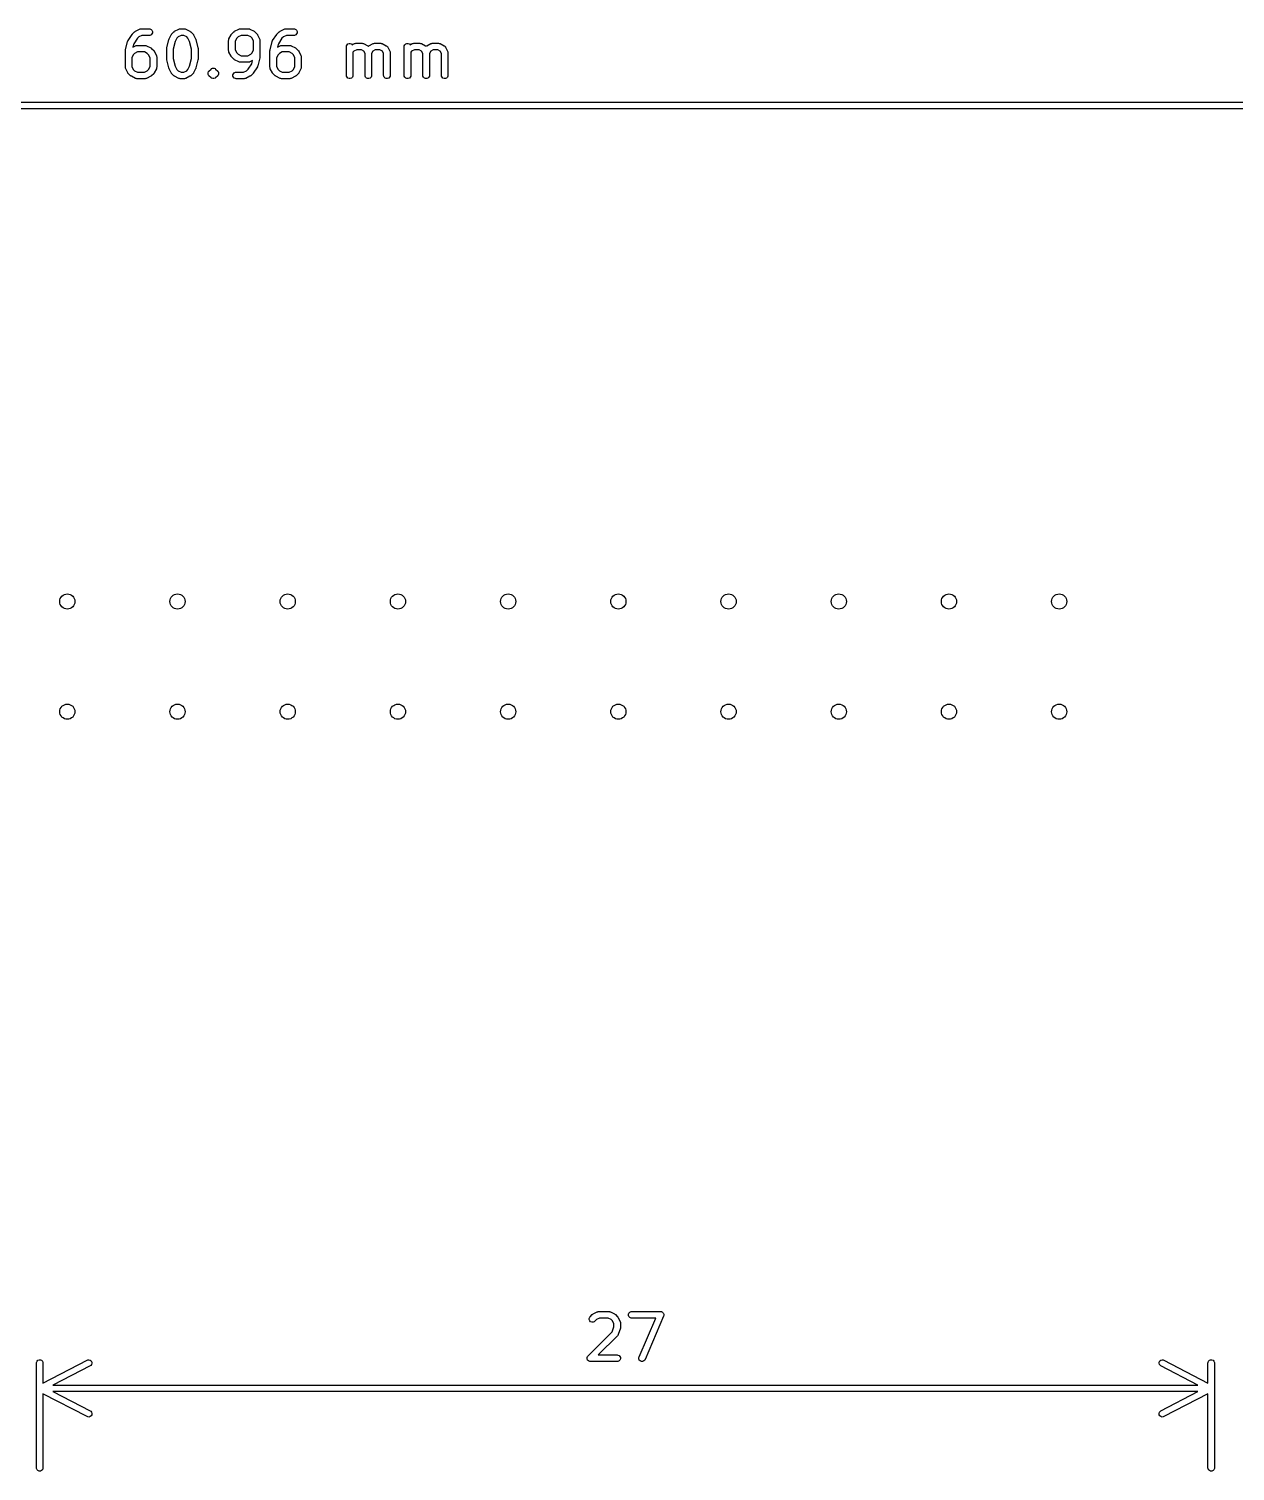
# Model space of a CAD drawing. Header units: inches. Extents: x -0.01 to 3.24, y -0.03 to 2.62.
# Drawn here: x 1.365 to 2.46, y 1.311 to 2.62 of the extents above; entities that cross this region are included whole.
import ezdxf

# ---------------------------------------------------------------- set-up
doc = ezdxf.new("R2010")
doc.units = ezdxf.units.IN
doc.header["$MEASUREMENT"] = 0
doc.layers.add('BLACK', color=250, linetype='CONTINUOUS')

msp = doc.modelspace()

# ---------------------------------------------------------------- linework, layer by layer
at = {"layer": 'BLACK', "linetype": 'CONTINUOUS'}
for p, q in [((1.4618, 2.6175), (1.4656, 2.6194)), ((1.4656, 2.6194), (1.4661, 2.6196)), ((1.4661, 2.6196), (1.4662, 2.6196)), ((1.4662, 2.6196), (1.4663, 2.6196)), ((1.4663, 2.6196), (1.4669, 2.6197)), ((1.4669, 2.6197), (1.4744, 2.6197)), ((1.4744, 2.6197), (1.475, 2.6196)), ((1.475, 2.6196), (1.476, 2.6192)), ((1.476, 2.6192), (1.4768, 2.6184)), ((1.4768, 2.6184), (1.4773, 2.6173)), ((1.4974, 2.6175), (1.5012, 2.6194)), ((1.5012, 2.6194), (1.5017, 2.6196)), ((1.5017, 2.6196), (1.5018, 2.6196)), ((1.5018, 2.6196), (1.5019, 2.6196)), ((1.5019, 2.6196), (1.5025, 2.6197)), ((1.5025, 2.6197), (1.5063, 2.6197)), ((1.5063, 2.6197), (1.5068, 2.6196)), ((1.5068, 2.6196), (1.5069, 2.6196)), ((1.5069, 2.6196), (1.507, 2.6196)), ((1.507, 2.6196), (1.5076, 2.6194)), ((1.5076, 2.6194), (1.5113, 2.6175)), ((1.5518, 2.6175), (1.5556, 2.6194)), ((1.5556, 2.6194), (1.5561, 2.6196)), ((1.5561, 2.6196), (1.5562, 2.6196)), ((1.5562, 2.6196), (1.5563, 2.6196)), ((1.5563, 2.6196), (1.5569, 2.6197)), ((1.5569, 2.6197), (1.5644, 2.6197)), ((1.5644, 2.6197), (1.565, 2.6196)), ((1.565, 2.6196), (1.5651, 2.6196)), ((1.5651, 2.6196), (1.5652, 2.6196)), ((1.5652, 2.6196), (1.5657, 2.6194)), ((1.5657, 2.6194), (1.5694, 2.6175)), ((1.5931, 2.6175), (1.5968, 2.6194)), ((1.5968, 2.6194), (1.5973, 2.6196)), ((1.5973, 2.6196), (1.5975, 2.6196)), ((1.5975, 2.6196), (1.5981, 2.6197)), ((1.5975, 2.6196), (1.5975, 2.6196)), ((1.5981, 2.6197), (1.6056, 2.6197)), ((1.6056, 2.6197), (1.6062, 2.6196)), ((1.6062, 2.6196), (1.6073, 2.6192)), ((1.6073, 2.6192), (1.6081, 2.6184)), ((1.6081, 2.6184), (1.6085, 2.6173)), ((1.4528, 2.6006), (1.4547, 2.6081)), ((1.4547, 2.6081), (1.4548, 2.6084)), ((1.4548, 2.6086), (1.4549, 2.6087)), ((1.4548, 2.6085), (1.4548, 2.6086)), ((1.4548, 2.6086), (1.4548, 2.6086)), ((1.4548, 2.6084), (1.4548, 2.6085)), ((1.4549, 2.6087), (1.4551, 2.609)), ((1.4551, 2.609), (1.4588, 2.6146)), ((1.4588, 2.6146), (1.459, 2.6148)), ((1.4588, 2.6146), (1.4588, 2.6146)), ((1.4588, 2.6146), (1.4588, 2.6146)), ((1.459, 2.6148), (1.4592, 2.6151)), ((1.4592, 2.6151), (1.4611, 2.617)), ((1.4592, 2.6151), (1.4592, 2.6151)), ((1.4592, 2.6151), (1.4592, 2.6151)), ((1.4603, 2.6062), (1.4595, 2.6032)), ((1.4636, 2.6111), (1.4603, 2.6062)), ((1.4611, 2.617), (1.4613, 2.6171)), ((1.4613, 2.6172), (1.4614, 2.6173)), ((1.4613, 2.6171), (1.4613, 2.6172)), ((1.4614, 2.6173), (1.4615, 2.6173)), ((1.4615, 2.6173), (1.4616, 2.6173)), ((1.4616, 2.6173), (1.4618, 2.6175)), ((1.4649, 2.6124), (1.4636, 2.6111)), ((1.4676, 2.6138), (1.4649, 2.6124)), ((1.4744, 2.6138), (1.4676, 2.6138)), ((1.475, 2.6138), (1.4744, 2.6138)), ((1.476, 2.6143), (1.475, 2.6138)), ((1.4768, 2.6151), (1.476, 2.6143)), ((1.4773, 2.6162), (1.4768, 2.6151)), ((1.4773, 2.6173), (1.4773, 2.6162)), ((1.4903, 2.6025), (1.4921, 2.61)), ((1.4921, 2.61), (1.4922, 2.61)), ((1.4922, 2.61), (1.4923, 2.6103)), ((1.4922, 2.61), (1.4922, 2.61)), ((1.4923, 2.6103), (1.4923, 2.6105)), ((1.4923, 2.6105), (1.4924, 2.6105)), ((1.4924, 2.6106), (1.4942, 2.6143)), ((1.4924, 2.6105), (1.4924, 2.6106)), ((1.4942, 2.6143), (1.4944, 2.6146)), ((1.4944, 2.6146), (1.4945, 2.6147)), ((1.4944, 2.6146), (1.4944, 2.6146)), ((1.4945, 2.6147), (1.4946, 2.6148)), ((1.4946, 2.6149), (1.4948, 2.6151)), ((1.4946, 2.6148), (1.4946, 2.6149)), ((1.4948, 2.6151), (1.4967, 2.617)), ((1.4978, 2.6082), (1.4961, 2.6014)), ((1.4967, 2.617), (1.4969, 2.6171)), ((1.4969, 2.6171), (1.497, 2.6172)), ((1.497, 2.6172), (1.497, 2.6173)), ((1.497, 2.6173), (1.4971, 2.6173)), ((1.4971, 2.6173), (1.4972, 2.6173)), ((1.4972, 2.6173), (1.4974, 2.6175)), ((1.4993, 2.6112), (1.4978, 2.6082)), ((1.5005, 2.6124), (1.4993, 2.6112)), ((1.5032, 2.6138), (1.5005, 2.6124)), ((1.5056, 2.6138), (1.5032, 2.6138)), ((1.5083, 2.6124), (1.5056, 2.6138)), ((1.5095, 2.6112), (1.5083, 2.6124)), ((1.511, 2.6082), (1.5095, 2.6112)), ((1.5127, 2.6014), (1.511, 2.6082)), ((1.5113, 2.6175), (1.5116, 2.6173)), ((1.5116, 2.6173), (1.5117, 2.6173)), ((1.5117, 2.6173), (1.5117, 2.6173)), ((1.5117, 2.6173), (1.5118, 2.6172)), ((1.5118, 2.6172), (1.5119, 2.6171)), ((1.5119, 2.6171), (1.5121, 2.617)), ((1.5121, 2.617), (1.514, 2.6151)), ((1.514, 2.6151), (1.5142, 2.6149)), ((1.5142, 2.6149), (1.5142, 2.6148)), ((1.5142, 2.6148), (1.5143, 2.6147)), ((1.5143, 2.6147), (1.5143, 2.6146)), ((1.5143, 2.6146), (1.5144, 2.6146)), ((1.5144, 2.6146), (1.5145, 2.6143)), ((1.5145, 2.6143), (1.5164, 2.6106)), ((1.5164, 2.6106), (1.5164, 2.6105)), ((1.5164, 2.6105), (1.5164, 2.6105)), ((1.5164, 2.6105), (1.5165, 2.6103)), ((1.5165, 2.6103), (1.5166, 2.61)), ((1.5166, 2.61), (1.5166, 2.61)), ((1.5166, 2.61), (1.5166, 2.61)), ((1.5166, 2.61), (1.5185, 2.6025)), ((1.5464, 2.6092), (1.5465, 2.6098)), ((1.5464, 2.5999), (1.5464, 2.6092)), ((1.5465, 2.61), (1.5467, 2.6106)), ((1.5465, 2.6099), (1.5465, 2.61)), ((1.5465, 2.6098), (1.5465, 2.6099)), ((1.5467, 2.6106), (1.5486, 2.6143)), ((1.5486, 2.6143), (1.5488, 2.6146)), ((1.5488, 2.6146), (1.5489, 2.6147)), ((1.5488, 2.6146), (1.5488, 2.6146)), ((1.5489, 2.6148), (1.549, 2.6149)), ((1.5489, 2.6147), (1.5489, 2.6148)), ((1.549, 2.6149), (1.5492, 2.6151)), ((1.5492, 2.6151), (1.551, 2.617)), ((1.551, 2.617), (1.5513, 2.6171)), ((1.5513, 2.6172), (1.5514, 2.6173)), ((1.5513, 2.6171), (1.5513, 2.6172)), ((1.5514, 2.6173), (1.5515, 2.6173)), ((1.5515, 2.6173), (1.5516, 2.6173)), ((1.5516, 2.6173), (1.5518, 2.6175)), ((1.5537, 2.6112), (1.5523, 2.6085)), ((1.5523, 2.6085), (1.5523, 2.6006)), ((1.5549, 2.6124), (1.5537, 2.6112)), ((1.5576, 2.6138), (1.5549, 2.6124)), ((1.5637, 2.6138), (1.5576, 2.6138)), ((1.5664, 2.6124), (1.5637, 2.6138)), ((1.5676, 2.6112), (1.5664, 2.6124)), ((1.5689, 2.6085), (1.5676, 2.6112)), ((1.5689, 2.6006), (1.5689, 2.6085)), ((1.5694, 2.6175), (1.5697, 2.6173)), ((1.5697, 2.6173), (1.5698, 2.6173)), ((1.5698, 2.6173), (1.5699, 2.6173)), ((1.5699, 2.6173), (1.5699, 2.6172)), ((1.5699, 2.6172), (1.57, 2.6171)), ((1.57, 2.6171), (1.5702, 2.617)), ((1.5702, 2.617), (1.5721, 2.6151)), ((1.5721, 2.6151), (1.5723, 2.6149)), ((1.5723, 2.6149), (1.5723, 2.6148)), ((1.5723, 2.6148), (1.5724, 2.6147)), ((1.5724, 2.6147), (1.5725, 2.6146)), ((1.5725, 2.6146), (1.5725, 2.6146)), ((1.5725, 2.6146), (1.5726, 2.6143)), ((1.5726, 2.6143), (1.5745, 2.6106)), ((1.5745, 2.6106), (1.5747, 2.61)), ((1.5747, 2.61), (1.5747, 2.6099)), ((1.5747, 2.6099), (1.5748, 2.6098)), ((1.5748, 2.6098), (1.5748, 2.6092)), ((1.5748, 2.6092), (1.5748, 2.5942)), ((1.584, 2.6006), (1.5859, 2.6081)), ((1.5859, 2.6081), (1.586, 2.6084)), ((1.586, 2.6085), (1.5861, 2.6086)), ((1.586, 2.6084), (1.586, 2.6085)), ((1.5861, 2.6087), (1.5863, 2.609)), ((1.5861, 2.6086), (1.5861, 2.6087)), ((1.5861, 2.6086), (1.5861, 2.6086)), ((1.5863, 2.609), (1.59, 2.6146)), ((1.59, 2.6146), (1.5902, 2.6148)), ((1.59, 2.6146), (1.59, 2.6146)), ((1.59, 2.6146), (1.59, 2.6146)), ((1.5902, 2.6148), (1.5904, 2.6151)), ((1.5904, 2.6151), (1.5923, 2.617)), ((1.5904, 2.6151), (1.5904, 2.6151)), ((1.5904, 2.6151), (1.5904, 2.6151)), ((1.5915, 2.6062), (1.5908, 2.6032)), ((1.5948, 2.6111), (1.5915, 2.6062)), ((1.5923, 2.617), (1.5925, 2.6171)), ((1.5925, 2.6171), (1.5926, 2.6172)), ((1.5926, 2.6172), (1.5927, 2.6173)), ((1.5927, 2.6173), (1.5927, 2.6173)), ((1.5927, 2.6173), (1.5928, 2.6173)), ((1.5928, 2.6173), (1.5931, 2.6175)), ((1.5961, 2.6124), (1.5948, 2.6111)), ((1.5988, 2.6138), (1.5961, 2.6124)), ((1.6056, 2.6138), (1.5988, 2.6138)), ((1.6062, 2.6138), (1.6056, 2.6138)), ((1.6073, 2.6143), (1.6062, 2.6138)), ((1.6081, 2.6151), (1.6073, 2.6143)), ((1.6085, 2.6162), (1.6081, 2.6151)), ((1.6085, 2.6173), (1.6085, 2.6162)), ((1.6533, 2.6042), (1.6538, 2.6053)), ((1.6538, 2.6053), (1.6546, 2.6061)), ((1.6546, 2.6061), (1.6557, 2.6065)), ((1.6557, 2.6065), (1.6568, 2.6065)), ((1.6568, 2.6065), (1.6579, 2.6061)), ((1.6579, 2.6061), (1.6586, 2.6053)), ((1.6586, 2.6053), (1.6605, 2.6063)), ((1.6605, 2.6063), (1.6611, 2.6065)), ((1.6611, 2.6065), (1.6612, 2.6065)), ((1.6612, 2.6065), (1.6613, 2.6065)), ((1.6613, 2.6065), (1.6619, 2.6066)), ((1.6619, 2.6066), (1.6675, 2.6066)), ((1.6675, 2.6066), (1.6681, 2.6065)), ((1.6681, 2.6065), (1.6682, 2.6065)), ((1.6682, 2.6065), (1.6683, 2.6065)), ((1.6683, 2.6065), (1.6688, 2.6063)), ((1.6688, 2.6063), (1.6726, 2.6044)), ((1.6737, 2.6044), (1.6774, 2.6063)), ((1.6774, 2.6063), (1.678, 2.6065)), ((1.678, 2.6065), (1.6781, 2.6065)), ((1.6781, 2.6065), (1.6782, 2.6065)), ((1.6782, 2.6065), (1.6787, 2.6066)), ((1.6787, 2.6066), (1.6844, 2.6066)), ((1.6844, 2.6066), (1.6849, 2.6065)), ((1.6849, 2.6065), (1.685, 2.6065)), ((1.685, 2.6065), (1.6851, 2.6065)), ((1.6851, 2.6065), (1.6857, 2.6063)), ((1.6857, 2.6063), (1.6894, 2.6044)), ((1.7058, 2.6042), (1.7063, 2.6053)), ((1.7063, 2.6053), (1.7071, 2.6061)), ((1.7071, 2.6061), (1.7082, 2.6065)), ((1.7082, 2.6065), (1.7093, 2.6065)), ((1.7093, 2.6065), (1.7104, 2.6061)), ((1.7104, 2.6061), (1.7111, 2.6053)), ((1.7111, 2.6053), (1.713, 2.6063)), ((1.713, 2.6063), (1.7136, 2.6065)), ((1.7136, 2.6065), (1.7137, 2.6065)), ((1.7137, 2.6065), (1.7138, 2.6065)), ((1.7138, 2.6065), (1.7144, 2.6066)), ((1.7144, 2.6066), (1.72, 2.6066)), ((1.72, 2.6066), (1.7206, 2.6065)), ((1.7206, 2.6065), (1.7207, 2.6065)), ((1.7207, 2.6065), (1.7208, 2.6065)), ((1.7208, 2.6065), (1.7213, 2.6063)), ((1.7213, 2.6063), (1.7251, 2.6044)), ((1.7262, 2.6044), (1.7299, 2.6063)), ((1.7299, 2.6063), (1.7305, 2.6065)), ((1.7305, 2.6065), (1.7306, 2.6065)), ((1.7306, 2.6065), (1.7307, 2.6065)), ((1.7307, 2.6065), (1.7312, 2.6066)), ((1.7312, 2.6066), (1.7369, 2.6066)), ((1.7369, 2.6066), (1.7374, 2.6065)), ((1.7374, 2.6065), (1.7375, 2.6065)), ((1.7375, 2.6065), (1.7376, 2.6065)), ((1.7376, 2.6065), (1.7382, 2.6063)), ((1.7382, 2.6063), (1.7419, 2.6044)), ((1.4527, 2.6004), (1.4528, 2.6005)), ((1.4527, 2.6002), (1.4527, 2.6004)), ((1.4527, 2.6), (1.4527, 2.6002)), ((1.4527, 2.5999), (1.4527, 2.6)), ((1.4527, 2.6), (1.4527, 2.6)), ((1.4527, 2.5849), (1.4527, 2.5999)), ((1.4528, 2.6005), (1.4528, 2.6006)), ((1.4599, 2.5962), (1.4586, 2.5935)), ((1.4586, 2.5935), (1.4586, 2.5856)), ((1.4595, 2.6032), (1.4618, 2.6044)), ((1.4611, 2.5974), (1.4599, 2.5962)), ((1.4638, 2.5988), (1.4611, 2.5974)), ((1.4618, 2.6044), (1.4624, 2.6046)), ((1.4624, 2.6046), (1.4625, 2.6046)), ((1.4625, 2.6046), (1.4626, 2.6046)), ((1.4626, 2.6046), (1.4631, 2.6047)), ((1.4631, 2.6047), (1.4706, 2.6047)), ((1.4699, 2.5988), (1.4638, 2.5988)), ((1.4726, 2.5974), (1.4699, 2.5988)), ((1.4706, 2.6047), (1.4712, 2.6046)), ((1.4712, 2.6046), (1.4713, 2.6046)), ((1.4713, 2.6046), (1.4714, 2.6046)), ((1.4714, 2.6046), (1.472, 2.6044)), ((1.472, 2.6044), (1.4757, 2.6025)), ((1.4738, 2.5962), (1.4726, 2.5974)), ((1.4752, 2.5935), (1.4738, 2.5962)), ((1.4752, 2.5856), (1.4752, 2.5935)), ((1.4757, 2.6025), (1.476, 2.6024)), ((1.476, 2.6024), (1.476, 2.6023)), ((1.476, 2.6023), (1.4761, 2.6023)), ((1.4761, 2.6023), (1.4762, 2.6022)), ((1.4762, 2.6022), (1.4763, 2.6021)), ((1.4763, 2.6021), (1.4765, 2.602)), ((1.4765, 2.602), (1.4784, 2.6001)), ((1.4784, 2.6001), (1.4785, 2.5999)), ((1.4785, 2.5999), (1.4786, 2.5998)), ((1.4786, 2.5998), (1.4787, 2.5997)), ((1.4787, 2.5997), (1.4787, 2.5996)), ((1.4787, 2.5996), (1.4788, 2.5996)), ((1.4788, 2.5996), (1.4789, 2.5993)), ((1.4789, 2.5993), (1.4808, 2.5956)), ((1.4808, 2.5956), (1.481, 2.595)), ((1.481, 2.595), (1.481, 2.5949)), ((1.481, 2.5949), (1.481, 2.5948)), ((1.481, 2.5948), (1.4811, 2.5942)), ((1.4811, 2.5942), (1.4811, 2.5849)), ((1.4902, 2.6023), (1.4903, 2.6024)), ((1.4902, 2.6021), (1.4902, 2.6023)), ((1.4902, 2.6019), (1.4902, 2.6021)), ((1.4902, 2.6018), (1.4902, 2.6019)), ((1.4902, 2.6017), (1.4902, 2.6018)), ((1.4902, 2.5924), (1.4902, 2.6017)), ((1.4902, 2.5923), (1.4902, 2.5924)), ((1.4902, 2.5922), (1.4902, 2.5923)), ((1.4902, 2.592), (1.4902, 2.5922)), ((1.4902, 2.5918), (1.4902, 2.592)), ((1.4903, 2.5918), (1.4902, 2.5918)), ((1.4903, 2.6024), (1.4903, 2.6025)), ((1.4903, 2.5917), (1.4903, 2.5918)), ((1.4961, 2.6014), (1.4961, 2.5927)), ((1.4961, 2.5927), (1.4978, 2.5859)), ((1.511, 2.5859), (1.5127, 2.5927)), ((1.5127, 2.5927), (1.5127, 2.6014)), ((1.5185, 2.6025), (1.5185, 2.6024)), ((1.5185, 2.6024), (1.5185, 2.6023)), ((1.5185, 2.6023), (1.5186, 2.6021)), ((1.5186, 2.592), (1.5185, 2.5918)), ((1.5185, 2.5918), (1.5185, 2.5918)), ((1.5185, 2.5918), (1.5185, 2.5917)), ((1.5186, 2.6021), (1.5186, 2.6019)), ((1.5186, 2.6019), (1.5186, 2.6018)), ((1.5186, 2.6018), (1.5186, 2.6017)), ((1.5186, 2.6017), (1.5186, 2.5924)), ((1.5186, 2.5924), (1.5186, 2.5923)), ((1.5186, 2.5923), (1.5186, 2.5922)), ((1.5186, 2.5922), (1.5186, 2.592)), ((1.5465, 2.5993), (1.5464, 2.5999)), ((1.5465, 2.5992), (1.5465, 2.5993)), ((1.5465, 2.5991), (1.5465, 2.5992)), ((1.5467, 2.5985), (1.5465, 2.5991)), ((1.5486, 2.5948), (1.5467, 2.5985)), ((1.5488, 2.5945), (1.5486, 2.5948)), ((1.5489, 2.5944), (1.5488, 2.5945)), ((1.5488, 2.5945), (1.5488, 2.5945)), ((1.5489, 2.5943), (1.5489, 2.5944)), ((1.549, 2.5943), (1.5489, 2.5943)), ((1.5492, 2.594), (1.549, 2.5943)), ((1.551, 2.5922), (1.5492, 2.594)), ((1.5513, 2.592), (1.551, 2.5922)), ((1.5513, 2.5919), (1.5513, 2.592)), ((1.5514, 2.5919), (1.5513, 2.5919)), ((1.5515, 2.5918), (1.5514, 2.5919)), ((1.5516, 2.5918), (1.5515, 2.5918)), ((1.5518, 2.5916), (1.5516, 2.5918)), ((1.5523, 2.6006), (1.5537, 2.5979)), ((1.5537, 2.5979), (1.5549, 2.5967)), ((1.5549, 2.5967), (1.5576, 2.5953)), ((1.5576, 2.5953), (1.5637, 2.5953)), ((1.5637, 2.5953), (1.5664, 2.5967)), ((1.5664, 2.5967), (1.5676, 2.5979)), ((1.5676, 2.5979), (1.5689, 2.6006)), ((1.5747, 2.5935), (1.5729, 2.586)), ((1.5748, 2.5936), (1.5747, 2.5935)), ((1.5748, 2.5942), (1.5748, 2.5941)), ((1.5748, 2.5941), (1.5748, 2.5941)), ((1.5748, 2.5941), (1.5748, 2.5939)), ((1.5748, 2.5939), (1.5748, 2.5937)), ((1.5748, 2.5937), (1.5748, 2.5936)), ((1.5839, 2.6), (1.584, 2.6002)), ((1.5839, 2.5999), (1.5839, 2.6)), ((1.5839, 2.6), (1.5839, 2.6)), ((1.5839, 2.5849), (1.5839, 2.5999)), ((1.584, 2.6005), (1.584, 2.6006)), ((1.584, 2.6004), (1.584, 2.6005)), ((1.584, 2.6002), (1.584, 2.6004)), ((1.5912, 2.5962), (1.5898, 2.5935)), ((1.5898, 2.5935), (1.5898, 2.5856)), ((1.5908, 2.6032), (1.5931, 2.6044)), ((1.5924, 2.5974), (1.5912, 2.5962)), ((1.5951, 2.5988), (1.5924, 2.5974)), ((1.5931, 2.6044), (1.5936, 2.6046)), ((1.5936, 2.6046), (1.5937, 2.6046)), ((1.5937, 2.6046), (1.5938, 2.6046)), ((1.5938, 2.6046), (1.5944, 2.6047)), ((1.5944, 2.6047), (1.6019, 2.6047)), ((1.6012, 2.5988), (1.5951, 2.5988)), ((1.6039, 2.5974), (1.6012, 2.5988)), ((1.6019, 2.6047), (1.6025, 2.6046)), ((1.6025, 2.6046), (1.6025, 2.6046)), ((1.6025, 2.6046), (1.6027, 2.6046)), ((1.6027, 2.6046), (1.6032, 2.6044)), ((1.6032, 2.6044), (1.6069, 2.6025)), ((1.6051, 2.5962), (1.6039, 2.5974)), ((1.6064, 2.5935), (1.6051, 2.5962)), ((1.6064, 2.5856), (1.6064, 2.5935)), ((1.6069, 2.6025), (1.6072, 2.6024)), ((1.6072, 2.6024), (1.6073, 2.6023)), ((1.6073, 2.6023), (1.6073, 2.6023)), ((1.6073, 2.6023), (1.6074, 2.6022)), ((1.6074, 2.6022), (1.6075, 2.6021)), ((1.6075, 2.6021), (1.6077, 2.602)), ((1.6077, 2.602), (1.6096, 2.6001)), ((1.6096, 2.6001), (1.6098, 2.5999)), ((1.6098, 2.5999), (1.6098, 2.5998)), ((1.6098, 2.5998), (1.6099, 2.5997)), ((1.6099, 2.5997), (1.61, 2.5996)), ((1.61, 2.5996), (1.61, 2.5996)), ((1.61, 2.5996), (1.6101, 2.5993)), ((1.6101, 2.5993), (1.612, 2.5956)), ((1.612, 2.5956), (1.6122, 2.595)), ((1.6122, 2.595), (1.6122, 2.5949)), ((1.6122, 2.5949), (1.6123, 2.5948)), ((1.6123, 2.5948), (1.6123, 2.5942)), ((1.6123, 2.5942), (1.6123, 2.5849)), ((1.6533, 2.6036), (1.6533, 2.6042)), ((1.6533, 2.5774), (1.6533, 2.6036)), ((1.6599, 2.5993), (1.6592, 2.5986)), ((1.6592, 2.5986), (1.6592, 2.5774)), ((1.6626, 2.6007), (1.6599, 2.5993)), ((1.6668, 2.6007), (1.6626, 2.6007)), ((1.669, 2.5995), (1.6668, 2.6007)), ((1.6702, 2.5973), (1.669, 2.5995)), ((1.6702, 2.5774), (1.6702, 2.5973)), ((1.6726, 2.6044), (1.6727, 2.6043)), ((1.6727, 2.6043), (1.6727, 2.6043)), ((1.6727, 2.6043), (1.6728, 2.6043)), ((1.6728, 2.6043), (1.6731, 2.6041)), ((1.6731, 2.6041), (1.6731, 2.604)), ((1.6731, 2.604), (1.6732, 2.6041)), ((1.6732, 2.6041), (1.6735, 2.6043)), ((1.6735, 2.6043), (1.6735, 2.6043)), ((1.6735, 2.6043), (1.6736, 2.6043)), ((1.6736, 2.6043), (1.6737, 2.6044)), ((1.6772, 2.5995), (1.6761, 2.5973)), ((1.6761, 2.5973), (1.6761, 2.5774)), ((1.6794, 2.6007), (1.6772, 2.5995)), ((1.6837, 2.6007), (1.6794, 2.6007)), ((1.6859, 2.5995), (1.6837, 2.6007)), ((1.687, 2.5973), (1.6859, 2.5995)), ((1.687, 2.5774), (1.687, 2.5973)), ((1.6894, 2.6044), (1.6895, 2.6043)), ((1.6895, 2.6043), (1.6896, 2.6043)), ((1.6896, 2.6043), (1.6896, 2.6043)), ((1.6896, 2.6043), (1.6899, 2.6041)), ((1.6899, 2.6041), (1.6902, 2.6038)), ((1.6902, 2.6038), (1.6904, 2.6036)), ((1.6904, 2.6036), (1.6906, 2.6033)), ((1.6906, 2.6033), (1.6907, 2.6032)), ((1.6907, 2.6032), (1.6907, 2.6032)), ((1.6907, 2.6032), (1.6908, 2.6031)), ((1.6908, 2.6031), (1.6926, 2.5993)), ((1.6926, 2.5993), (1.6928, 2.5988)), ((1.6928, 2.5988), (1.6928, 2.5987)), ((1.6928, 2.5987), (1.6929, 2.5986)), ((1.6929, 2.5986), (1.6929, 2.598)), ((1.6929, 2.598), (1.6929, 2.5774)), ((1.7058, 2.6036), (1.7058, 2.6042)), ((1.7058, 2.5774), (1.7058, 2.6036)), ((1.7124, 2.5993), (1.7117, 2.5986)), ((1.7117, 2.5986), (1.7117, 2.5774)), ((1.7151, 2.6007), (1.7124, 2.5993)), ((1.7193, 2.6007), (1.7151, 2.6007)), ((1.7215, 2.5995), (1.7193, 2.6007)), ((1.7227, 2.5973), (1.7215, 2.5995)), ((1.7227, 2.5774), (1.7227, 2.5973)), ((1.7251, 2.6044), (1.7252, 2.6043)), ((1.7252, 2.6043), (1.7252, 2.6043)), ((1.7252, 2.6043), (1.7253, 2.6043)), ((1.7253, 2.6043), (1.7255, 2.6041)), ((1.7255, 2.6041), (1.7256, 2.604)), ((1.7256, 2.604), (1.7257, 2.6041)), ((1.7257, 2.6041), (1.726, 2.6043)), ((1.726, 2.6043), (1.726, 2.6043)), ((1.726, 2.6043), (1.7261, 2.6043)), ((1.7261, 2.6043), (1.7262, 2.6044)), ((1.7297, 2.5995), (1.7286, 2.5973)), ((1.7286, 2.5973), (1.7286, 2.5774)), ((1.7319, 2.6007), (1.7297, 2.5995)), ((1.7362, 2.6007), (1.7319, 2.6007)), ((1.7384, 2.5995), (1.7362, 2.6007)), ((1.7395, 2.5973), (1.7384, 2.5995)), ((1.7395, 2.5774), (1.7395, 2.5973)), ((1.7419, 2.6044), (1.742, 2.6043)), ((1.742, 2.6043), (1.7421, 2.6043)), ((1.7421, 2.6043), (1.7421, 2.6043)), ((1.7421, 2.6043), (1.7424, 2.6041)), ((1.7424, 2.6041), (1.7427, 2.6038)), ((1.7427, 2.6038), (1.7429, 2.6036)), ((1.7429, 2.6036), (1.7431, 2.6033)), ((1.7431, 2.6033), (1.7432, 2.6032)), ((1.7432, 2.6032), (1.7432, 2.6032)), ((1.7432, 2.6032), (1.7432, 2.6031)), ((1.7432, 2.6031), (1.7451, 2.5993)), ((1.7451, 2.5993), (1.7453, 2.5988)), ((1.7453, 2.5988), (1.7453, 2.5987)), ((1.7453, 2.5987), (1.7454, 2.5986)), ((1.7454, 2.5986), (1.7454, 2.598)), ((1.7454, 2.598), (1.7454, 2.5774)), ((1.4527, 2.5843), (1.4527, 2.5849)), ((1.4528, 2.5842), (1.4527, 2.5843)), ((1.4528, 2.5841), (1.4528, 2.5842)), ((1.453, 2.5835), (1.4528, 2.5841)), ((1.4549, 2.5798), (1.453, 2.5835)), ((1.455, 2.5796), (1.4549, 2.5798)), ((1.4551, 2.5795), (1.455, 2.5796)), ((1.4551, 2.5794), (1.4551, 2.5795)), ((1.4552, 2.5793), (1.4551, 2.5794)), ((1.4554, 2.579), (1.4552, 2.5793)), ((1.4552, 2.5793), (1.4552, 2.5793)), ((1.4573, 2.5772), (1.4554, 2.579)), ((1.4586, 2.5856), (1.4599, 2.5829)), ((1.4599, 2.5829), (1.4611, 2.5817)), ((1.4611, 2.5817), (1.4638, 2.5803)), ((1.4638, 2.5803), (1.4699, 2.5803)), ((1.4699, 2.5803), (1.4726, 2.5817)), ((1.4726, 2.5817), (1.4738, 2.5829)), ((1.4738, 2.5829), (1.4752, 2.5856)), ((1.4784, 2.579), (1.4765, 2.5772)), ((1.4785, 2.5793), (1.4784, 2.579)), ((1.4786, 2.5793), (1.4785, 2.5793)), ((1.4787, 2.5794), (1.4786, 2.5793)), ((1.4788, 2.5796), (1.4787, 2.5795)), ((1.4787, 2.5795), (1.4787, 2.5794)), ((1.4789, 2.5798), (1.4788, 2.5796)), ((1.4808, 2.5835), (1.4789, 2.5798)), ((1.481, 2.5841), (1.4808, 2.5835)), ((1.4811, 2.5849), (1.481, 2.5843)), ((1.481, 2.5843), (1.481, 2.5842)), ((1.481, 2.5842), (1.481, 2.5841)), ((1.4921, 2.5842), (1.4903, 2.5917)), ((1.4922, 2.5841), (1.4921, 2.5842)), ((1.4923, 2.5838), (1.4922, 2.5841)), ((1.4922, 2.5841), (1.4922, 2.5841)), ((1.4923, 2.5836), (1.4923, 2.5838)), ((1.4924, 2.5836), (1.4923, 2.5836)), ((1.4924, 2.5835), (1.4924, 2.5836)), ((1.4942, 2.5798), (1.4924, 2.5835)), ((1.4944, 2.5796), (1.4942, 2.5798)), ((1.4944, 2.5795), (1.4944, 2.5796)), ((1.4945, 2.5794), (1.4944, 2.5795)), ((1.4946, 2.5793), (1.4945, 2.5794)), ((1.4948, 2.579), (1.4946, 2.5793)), ((1.4946, 2.5793), (1.4946, 2.5793)), ((1.4967, 2.5772), (1.4948, 2.579)), ((1.4978, 2.5859), (1.4993, 2.5829)), ((1.4993, 2.5829), (1.5005, 2.5817)), ((1.5005, 2.5817), (1.5032, 2.5803)), ((1.5032, 2.5803), (1.5056, 2.5803)), ((1.5056, 2.5803), (1.5083, 2.5817)), ((1.5083, 2.5817), (1.5095, 2.5829)), ((1.5095, 2.5829), (1.511, 2.5859)), ((1.514, 2.579), (1.5121, 2.5772)), ((1.5142, 2.5793), (1.514, 2.579)), ((1.5143, 2.5794), (1.5142, 2.5793)), ((1.5142, 2.5793), (1.5142, 2.5793)), ((1.5144, 2.5796), (1.5143, 2.5795)), ((1.5143, 2.5795), (1.5143, 2.5794)), ((1.5145, 2.5798), (1.5144, 2.5796)), ((1.5164, 2.5835), (1.5145, 2.5798)), ((1.5165, 2.5838), (1.5164, 2.5836)), ((1.5164, 2.5836), (1.5164, 2.5836)), ((1.5164, 2.5836), (1.5164, 2.5835)), ((1.5166, 2.5841), (1.5165, 2.5838)), ((1.5185, 2.5917), (1.5166, 2.5842)), ((1.5166, 2.5842), (1.5166, 2.5841)), ((1.5166, 2.5841), (1.5166, 2.5841)), ((1.5277, 2.5798), (1.5282, 2.5809)), ((1.5277, 2.5787), (1.5277, 2.5798)), ((1.5279, 2.5782), (1.5277, 2.5787)), ((1.5282, 2.5809), (1.5285, 2.5813)), ((1.5285, 2.5813), (1.5304, 2.5832)), ((1.5304, 2.5832), (1.5309, 2.5836)), ((1.5309, 2.5836), (1.5316, 2.5839)), ((1.5309, 2.5836), (1.5309, 2.5836)), ((1.5316, 2.5839), (1.5319, 2.584)), ((1.5319, 2.584), (1.5331, 2.584)), ((1.5331, 2.584), (1.5331, 2.584)), ((1.5331, 2.584), (1.5334, 2.5839)), ((1.5334, 2.5839), (1.5341, 2.5836)), ((1.5341, 2.5836), (1.5341, 2.5836)), ((1.5341, 2.5836), (1.5346, 2.5832)), ((1.5346, 2.5832), (1.5365, 2.5813)), ((1.5365, 2.5813), (1.5368, 2.5809)), ((1.5368, 2.5809), (1.5372, 2.58)), ((1.5373, 2.5787), (1.5368, 2.5776)), ((1.5372, 2.58), (1.5373, 2.5798)), ((1.5373, 2.5798), (1.5373, 2.5787)), ((1.5502, 2.5779), (1.5507, 2.579)), ((1.5507, 2.579), (1.5515, 2.5798)), ((1.5515, 2.5798), (1.5526, 2.5803)), ((1.5556, 2.5897), (1.5518, 2.5916)), ((1.5526, 2.5803), (1.5531, 2.5803)), ((1.5531, 2.5803), (1.5599, 2.5803)), ((1.5561, 2.5895), (1.5556, 2.5897)), ((1.5562, 2.5895), (1.5561, 2.5895)), ((1.5563, 2.5895), (1.5562, 2.5895)), ((1.5569, 2.5894), (1.5563, 2.5895)), ((1.5644, 2.5894), (1.5569, 2.5894)), ((1.5599, 2.5803), (1.5626, 2.5817)), ((1.5626, 2.5817), (1.564, 2.583)), ((1.564, 2.583), (1.5673, 2.588)), ((1.565, 2.5895), (1.5644, 2.5894)), ((1.5651, 2.5895), (1.565, 2.5895)), ((1.5652, 2.5895), (1.5651, 2.5895)), ((1.5657, 2.5897), (1.5652, 2.5895)), ((1.568, 2.5909), (1.5657, 2.5897)), ((1.5683, 2.579), (1.5665, 2.5772)), ((1.5673, 2.588), (1.568, 2.5909)), ((1.5685, 2.5793), (1.5683, 2.579)), ((1.5683, 2.579), (1.5683, 2.579)), ((1.5683, 2.579), (1.5683, 2.579)), ((1.5687, 2.5795), (1.5685, 2.5793)), ((1.5725, 2.5851), (1.5687, 2.5795)), ((1.5687, 2.5795), (1.5687, 2.5795)), ((1.5687, 2.5795), (1.5687, 2.5795)), ((1.5726, 2.5854), (1.5725, 2.5851)), ((1.5727, 2.5855), (1.5726, 2.5854)), ((1.5729, 2.586), (1.5727, 2.5857)), ((1.5727, 2.5857), (1.5727, 2.5856)), ((1.5727, 2.5856), (1.5727, 2.5856)), ((1.5727, 2.5856), (1.5727, 2.5855)), ((1.584, 2.5843), (1.5839, 2.5849)), ((1.584, 2.5842), (1.584, 2.5843)), ((1.584, 2.5841), (1.584, 2.5842)), ((1.5842, 2.5835), (1.584, 2.5841)), ((1.5861, 2.5798), (1.5842, 2.5835)), ((1.5863, 2.5796), (1.5861, 2.5798)), ((1.5863, 2.5795), (1.5863, 2.5796)), ((1.5864, 2.5794), (1.5863, 2.5795)), ((1.5864, 2.5793), (1.5864, 2.5794)), ((1.5865, 2.5793), (1.5864, 2.5793)), ((1.5867, 2.579), (1.5865, 2.5793)), ((1.5885, 2.5772), (1.5867, 2.579)), ((1.5898, 2.5856), (1.5912, 2.5829)), ((1.5912, 2.5829), (1.5924, 2.5817)), ((1.5924, 2.5817), (1.5951, 2.5803)), ((1.5951, 2.5803), (1.6012, 2.5803)), ((1.6012, 2.5803), (1.6039, 2.5817)), ((1.6039, 2.5817), (1.6051, 2.5829)), ((1.6051, 2.5829), (1.6064, 2.5856)), ((1.6096, 2.579), (1.6077, 2.5772)), ((1.6098, 2.5793), (1.6096, 2.579)), ((1.6099, 2.5794), (1.6098, 2.5793)), ((1.6098, 2.5793), (1.6098, 2.5793)), ((1.61, 2.5795), (1.6099, 2.5794)), ((1.6101, 2.5798), (1.61, 2.5796)), ((1.61, 2.5796), (1.61, 2.5795)), ((1.612, 2.5835), (1.6101, 2.5798)), ((1.6122, 2.5841), (1.612, 2.5835)), ((1.6123, 2.5843), (1.6122, 2.5842)), ((1.6122, 2.5842), (1.6122, 2.5841)), ((1.6123, 2.5849), (1.6123, 2.5843)), ((1.4575, 2.577), (1.4573, 2.5772)), ((1.4576, 2.5769), (1.4575, 2.577)), ((1.4577, 2.5769), (1.4576, 2.5769)), ((1.4578, 2.5768), (1.4577, 2.5769)), ((1.4581, 2.5766), (1.4578, 2.5768)), ((1.4578, 2.5768), (1.4578, 2.5768)), ((1.4618, 2.5747), (1.4581, 2.5766)), ((1.4624, 2.5745), (1.4618, 2.5747)), ((1.4625, 2.5745), (1.4624, 2.5745)), ((1.4626, 2.5745), (1.4625, 2.5745)), ((1.4631, 2.5744), (1.4626, 2.5745)), ((1.4706, 2.5744), (1.4631, 2.5744)), ((1.4712, 2.5745), (1.4706, 2.5744)), ((1.4713, 2.5745), (1.4712, 2.5745)), ((1.4714, 2.5745), (1.4713, 2.5745)), ((1.472, 2.5747), (1.4714, 2.5745)), ((1.4757, 2.5766), (1.472, 2.5747)), ((1.476, 2.5768), (1.4757, 2.5766)), ((1.4761, 2.5769), (1.476, 2.5768)), ((1.476, 2.5768), (1.476, 2.5768)), ((1.4762, 2.5769), (1.4761, 2.5769)), ((1.4763, 2.577), (1.4762, 2.5769)), ((1.4765, 2.5772), (1.4763, 2.577)), ((1.4969, 2.577), (1.4967, 2.5772)), ((1.497, 2.5769), (1.4969, 2.577)), ((1.4971, 2.5768), (1.497, 2.5769)), ((1.497, 2.5769), (1.497, 2.5769)), ((1.4972, 2.5768), (1.4971, 2.5768)), ((1.4974, 2.5766), (1.4972, 2.5768)), ((1.5012, 2.5747), (1.4974, 2.5766)), ((1.5017, 2.5745), (1.5012, 2.5747)), ((1.5018, 2.5745), (1.5017, 2.5745)), ((1.5019, 2.5745), (1.5018, 2.5745)), ((1.5025, 2.5744), (1.5019, 2.5745)), ((1.5063, 2.5744), (1.5025, 2.5744)), ((1.5068, 2.5745), (1.5063, 2.5744)), ((1.5069, 2.5745), (1.5068, 2.5745)), ((1.507, 2.5745), (1.5069, 2.5745)), ((1.5076, 2.5747), (1.507, 2.5745)), ((1.5113, 2.5766), (1.5076, 2.5747)), ((1.5116, 2.5768), (1.5113, 2.5766)), ((1.5117, 2.5768), (1.5116, 2.5768)), ((1.5118, 2.5769), (1.5117, 2.5769)), ((1.5117, 2.5769), (1.5117, 2.5768)), ((1.5119, 2.577), (1.5118, 2.5769)), ((1.5121, 2.5772), (1.5119, 2.577)), ((1.5282, 2.5776), (1.5279, 2.5782)), ((1.5285, 2.5772), (1.5282, 2.5776)), ((1.5304, 2.5753), (1.5285, 2.5772)), ((1.5309, 2.5749), (1.5304, 2.5753)), ((1.5319, 2.5745), (1.5309, 2.5749)), ((1.5331, 2.5745), (1.5319, 2.5745)), ((1.5319, 2.5745), (1.5319, 2.5745)), ((1.5341, 2.5749), (1.5331, 2.5745)), ((1.5331, 2.5745), (1.5331, 2.5745)), ((1.5346, 2.5753), (1.5341, 2.5749)), ((1.5365, 2.5772), (1.5346, 2.5753)), ((1.5368, 2.5776), (1.5365, 2.5772)), ((1.5502, 2.5768), (1.5502, 2.5779)), ((1.5507, 2.5757), (1.5502, 2.5768)), ((1.5515, 2.5749), (1.5507, 2.5757)), ((1.5526, 2.5745), (1.5515, 2.5749)), ((1.5531, 2.5744), (1.5526, 2.5745)), ((1.5606, 2.5744), (1.5531, 2.5744)), ((1.5612, 2.5745), (1.5606, 2.5744)), ((1.5613, 2.5745), (1.5612, 2.5745)), ((1.5614, 2.5745), (1.5613, 2.5745)), ((1.562, 2.5747), (1.5614, 2.5745)), ((1.5657, 2.5766), (1.562, 2.5747)), ((1.5659, 2.5768), (1.5657, 2.5766)), ((1.566, 2.5768), (1.5659, 2.5768)), ((1.5661, 2.5769), (1.566, 2.5768)), ((1.5662, 2.5769), (1.5661, 2.5769)), ((1.5665, 2.5772), (1.5662, 2.577)), ((1.5662, 2.577), (1.5662, 2.5769)), ((1.5888, 2.577), (1.5885, 2.5772)), ((1.5888, 2.5769), (1.5888, 2.577)), ((1.5889, 2.5769), (1.5888, 2.5769)), ((1.589, 2.5768), (1.5889, 2.5769)), ((1.5891, 2.5768), (1.589, 2.5768)), ((1.5893, 2.5766), (1.5891, 2.5768)), ((1.5931, 2.5747), (1.5893, 2.5766)), ((1.5936, 2.5745), (1.5931, 2.5747)), ((1.5937, 2.5745), (1.5936, 2.5745)), ((1.5938, 2.5745), (1.5937, 2.5745)), ((1.5944, 2.5744), (1.5938, 2.5745)), ((1.6019, 2.5744), (1.5944, 2.5744)), ((1.6025, 2.5745), (1.6019, 2.5744)), ((1.6027, 2.5745), (1.6025, 2.5745)), ((1.6025, 2.5745), (1.6025, 2.5745)), ((1.6032, 2.5747), (1.6027, 2.5745)), ((1.6069, 2.5766), (1.6032, 2.5747)), ((1.6072, 2.5768), (1.6069, 2.5766)), ((1.6073, 2.5768), (1.6072, 2.5768)), ((1.6074, 2.5769), (1.6073, 2.5769)), ((1.6073, 2.5769), (1.6073, 2.5768)), ((1.6075, 2.577), (1.6074, 2.5769)), ((1.6077, 2.5772), (1.6075, 2.577)), ((1.6533, 2.5768), (1.6533, 2.5774)), ((1.6538, 2.5757), (1.6533, 2.5768)), ((1.6546, 2.5749), (1.6538, 2.5757)), ((1.6557, 2.5745), (1.6546, 2.5749)), ((1.6568, 2.5745), (1.6557, 2.5745)), ((1.6579, 2.5749), (1.6568, 2.5745)), ((1.6587, 2.5757), (1.6579, 2.5749)), ((1.6591, 2.5768), (1.6587, 2.5757)), ((1.6592, 2.5774), (1.6591, 2.5768)), ((1.6702, 2.5768), (1.6702, 2.5774)), ((1.6707, 2.5757), (1.6702, 2.5768)), ((1.6715, 2.5749), (1.6707, 2.5757)), ((1.6725, 2.5745), (1.6715, 2.5749)), ((1.6737, 2.5745), (1.6725, 2.5745)), ((1.6748, 2.5749), (1.6737, 2.5745)), ((1.6756, 2.5757), (1.6748, 2.5749)), ((1.676, 2.5768), (1.6756, 2.5757)), ((1.6761, 2.5774), (1.676, 2.5768)), ((1.6871, 2.5768), (1.687, 2.5774)), ((1.6875, 2.5757), (1.6871, 2.5768)), ((1.6883, 2.5749), (1.6875, 2.5757)), ((1.6894, 2.5745), (1.6883, 2.5749)), ((1.6906, 2.5745), (1.6894, 2.5745)), ((1.6916, 2.5749), (1.6906, 2.5745)), ((1.6924, 2.5757), (1.6916, 2.5749)), ((1.6929, 2.5768), (1.6924, 2.5757)), ((1.6929, 2.5774), (1.6929, 2.5768)), ((1.7058, 2.5768), (1.7058, 2.5774)), ((1.7063, 2.5757), (1.7058, 2.5768)), ((1.7071, 2.5749), (1.7063, 2.5757)), ((1.7082, 2.5745), (1.7071, 2.5749)), ((1.7093, 2.5745), (1.7082, 2.5745)), ((1.7104, 2.5749), (1.7093, 2.5745)), ((1.7112, 2.5757), (1.7104, 2.5749)), ((1.7116, 2.5768), (1.7112, 2.5757)), ((1.7117, 2.5774), (1.7116, 2.5768)), ((1.7227, 2.5768), (1.7227, 2.5774)), ((1.7232, 2.5757), (1.7227, 2.5768)), ((1.724, 2.5749), (1.7232, 2.5757)), ((1.725, 2.5745), (1.724, 2.5749)), ((1.7262, 2.5745), (1.725, 2.5745)), ((1.7272, 2.5749), (1.7262, 2.5745)), ((1.7281, 2.5757), (1.7272, 2.5749)), ((1.7285, 2.5768), (1.7281, 2.5757)), ((1.7286, 2.5774), (1.7285, 2.5768)), ((1.7396, 2.5768), (1.7395, 2.5774)), ((1.74, 2.5757), (1.7396, 2.5768)), ((1.7408, 2.5749), (1.74, 2.5757)), ((1.7419, 2.5745), (1.7408, 2.5749)), ((1.7431, 2.5745), (1.7419, 2.5745)), ((1.7441, 2.5749), (1.7431, 2.5745)), ((1.7449, 2.5757), (1.7441, 2.5749)), ((1.7454, 2.5768), (1.7449, 2.5757)), ((1.7454, 2.5774), (1.7454, 2.5768)), ((0.4121, 2.553), (2.7879, 2.553)), ((2.7879, 2.547), (0.4121, 2.547)), ((1.8763, 1.4528), (1.8765, 1.453)), ((1.8765, 1.453), (1.8765, 1.4531)), ((1.8765, 1.4531), (1.8766, 1.4531)), ((1.8766, 1.4531), (1.8767, 1.4532)), ((1.8767, 1.4532), (1.8768, 1.4532)), ((1.8768, 1.4532), (1.877, 1.4534)), ((1.877, 1.4534), (1.8808, 1.4552)), ((1.8808, 1.4552), (1.8813, 1.4554)), ((1.8813, 1.4554), (1.8814, 1.4555)), ((1.8814, 1.4555), (1.8815, 1.4555)), ((1.8815, 1.4555), (1.8821, 1.4556)), ((1.8821, 1.4556), (1.8915, 1.4556)), ((1.8915, 1.4556), (1.8921, 1.4555)), ((1.8921, 1.4555), (1.8921, 1.4555)), ((1.8921, 1.4555), (1.8923, 1.4554)), ((1.8923, 1.4554), (1.8928, 1.4552)), ((1.8928, 1.4552), (1.8965, 1.4534)), ((1.8965, 1.4534), (1.8968, 1.4532)), ((1.8968, 1.4532), (1.8969, 1.4532)), ((1.8969, 1.4532), (1.8969, 1.4531)), ((1.8969, 1.4531), (1.897, 1.4531)), ((1.897, 1.4531), (1.8971, 1.453)), ((1.8971, 1.453), (1.8973, 1.4528)), ((1.9092, 1.4532), (1.9096, 1.4542)), ((1.9092, 1.452), (1.9092, 1.4532)), ((1.9096, 1.4542), (1.9105, 1.4551)), ((1.9105, 1.4551), (1.9115, 1.4555)), ((1.9115, 1.4555), (1.9121, 1.4556)), ((1.9121, 1.4556), (1.9383, 1.4556)), ((1.9383, 1.4556), (1.9389, 1.4555)), ((1.9389, 1.4555), (1.9389, 1.4555)), ((1.9389, 1.4555), (1.939, 1.4555)), ((1.939, 1.4555), (1.9395, 1.4553)), ((1.9395, 1.4553), (1.94, 1.4551)), ((1.94, 1.4551), (1.94, 1.455)), ((1.94, 1.455), (1.94, 1.455)), ((1.94, 1.455), (1.9404, 1.4546)), ((1.9404, 1.4546), (1.9408, 1.4542)), ((1.9408, 1.4542), (1.9408, 1.4542)), ((1.9408, 1.4542), (1.9408, 1.4542)), ((1.9408, 1.4542), (1.941, 1.4537)), ((1.941, 1.4537), (1.9412, 1.4532)), ((1.9412, 1.4532), (1.9412, 1.4532)), ((1.9412, 1.4532), (1.9412, 1.4531)), ((1.9412, 1.4531), (1.9412, 1.4526)), ((1.8736, 1.4494), (1.874, 1.4505)), ((1.8736, 1.4483), (1.8736, 1.4494)), ((1.874, 1.4472), (1.8736, 1.4483)), ((1.874, 1.4505), (1.8744, 1.4509)), ((1.8748, 1.4464), (1.874, 1.4472)), ((1.8744, 1.4509), (1.8763, 1.4528)), ((1.8759, 1.446), (1.8748, 1.4464)), ((1.8771, 1.446), (1.8759, 1.446)), ((1.8781, 1.4464), (1.8771, 1.446)), ((1.8786, 1.4468), (1.8781, 1.4464)), ((1.8801, 1.4483), (1.8786, 1.4468)), ((1.8828, 1.4496), (1.8801, 1.4483)), ((1.8908, 1.4496), (1.8828, 1.4496)), ((1.8935, 1.4483), (1.8908, 1.4496)), ((1.8947, 1.4471), (1.8935, 1.4483)), ((1.8945, 1.4373), (1.896, 1.4418)), ((1.896, 1.4444), (1.8947, 1.4471)), ((1.896, 1.4418), (1.896, 1.4444)), ((1.8973, 1.4528), (1.8992, 1.4509)), ((1.8992, 1.4509), (1.8994, 1.4507)), ((1.8994, 1.4507), (1.8994, 1.4507)), ((1.8994, 1.4507), (1.8995, 1.4506)), ((1.8995, 1.4506), (1.8996, 1.4505)), ((1.8996, 1.4505), (1.8996, 1.4504)), ((1.8996, 1.4504), (1.8997, 1.4502)), ((1.8997, 1.4502), (1.9016, 1.4464)), ((1.9018, 1.4404), (1.8999, 1.4348)), ((1.9016, 1.4464), (1.9018, 1.4459)), ((1.9018, 1.4459), (1.9018, 1.4458)), ((1.9018, 1.4458), (1.9019, 1.4457)), ((1.9019, 1.4408), (1.9018, 1.4407)), ((1.9018, 1.4407), (1.9018, 1.4404)), ((1.9019, 1.4457), (1.9019, 1.4451)), ((1.9019, 1.4451), (1.9019, 1.4413)), ((1.9019, 1.4413), (1.9019, 1.4411)), ((1.9019, 1.4411), (1.9019, 1.441)), ((1.9019, 1.441), (1.9019, 1.4409)), ((1.9019, 1.4409), (1.9019, 1.4408)), ((1.9096, 1.451), (1.9092, 1.452)), ((1.9105, 1.4501), (1.9096, 1.451)), ((1.9115, 1.4497), (1.9105, 1.4501)), ((1.9121, 1.4496), (1.9115, 1.4497)), ((1.9339, 1.4496), (1.9121, 1.4496)), ((1.9188, 1.4144), (1.9339, 1.4496)), ((1.9411, 1.4514), (1.9242, 1.4121)), ((1.9412, 1.452), (1.9411, 1.4514)), ((1.9412, 1.4526), (1.9412, 1.452)), ((1.9412, 1.452), (1.9412, 1.452)), ((1.9412, 1.452), (1.9412, 1.452)), ((1.8725, 1.4153), (1.8945, 1.4373)), ((1.8992, 1.4336), (1.8817, 1.4162)), ((1.8996, 1.4341), (1.8992, 1.4336)), ((1.8997, 1.4343), (1.8996, 1.4342)), ((1.8996, 1.4342), (1.8996, 1.4341)), ((1.8999, 1.4348), (1.8997, 1.4343)), ((1.8717, 1.4138), (1.8721, 1.4149)), ((1.8717, 1.4127), (1.8717, 1.4138)), ((1.8721, 1.4149), (1.8725, 1.4153)), ((1.8817, 1.4162), (1.899, 1.4162)), ((1.899, 1.4162), (1.8995, 1.4161)), ((1.8995, 1.4161), (1.9006, 1.4157)), ((1.9006, 1.4157), (1.9014, 1.4149)), ((1.9014, 1.4149), (1.9019, 1.4138)), ((1.9019, 1.4138), (1.9019, 1.4127)), ((1.9186, 1.4138), (1.9188, 1.4144)), ((1.9186, 1.4127), (1.9186, 1.4138)), ((1.372, 1.4089), (1.3721, 1.4095)), ((1.372, 1.3136), (1.372, 1.4089)), ((1.3721, 1.4095), (1.3725, 1.4106)), ((1.3725, 1.4106), (1.3733, 1.4114)), ((1.3733, 1.4114), (1.3744, 1.4118)), ((1.3744, 1.4118), (1.3756, 1.4118)), ((1.3756, 1.4118), (1.3766, 1.4114)), ((1.3766, 1.4114), (1.3774, 1.4106)), ((1.3774, 1.4106), (1.3779, 1.4095)), ((1.3779, 1.3907), (1.418, 1.4116)), ((1.3779, 1.4095), (1.3779, 1.4089)), ((1.3779, 1.4089), (1.3779, 1.3907)), ((1.4207, 1.4063), (1.387, 1.3888)), ((1.418, 1.4116), (1.4185, 1.4118)), ((1.4185, 1.4118), (1.4196, 1.4119)), ((1.4196, 1.4119), (1.4207, 1.4115)), ((1.4207, 1.4115), (1.4216, 1.4108)), ((1.4212, 1.4066), (1.4207, 1.4063)), ((1.4219, 1.4075), (1.4212, 1.4066)), ((1.4216, 1.4108), (1.4222, 1.4098)), ((1.4223, 1.4086), (1.4219, 1.4075)), ((1.4222, 1.4098), (1.4223, 1.4086)), ((1.8721, 1.4116), (1.8717, 1.4127)), ((1.873, 1.4108), (1.8721, 1.4116)), ((1.874, 1.4103), (1.873, 1.4108)), ((1.8746, 1.4103), (1.874, 1.4103)), ((1.899, 1.4103), (1.8746, 1.4103)), ((1.8995, 1.4103), (1.899, 1.4103)), ((1.9006, 1.4108), (1.8995, 1.4103)), ((1.9014, 1.4116), (1.9006, 1.4108)), ((1.9019, 1.4127), (1.9014, 1.4116)), ((1.919, 1.4116), (1.9186, 1.4127)), ((1.9198, 1.4108), (1.919, 1.4116)), ((1.9209, 1.4103), (1.9198, 1.4108)), ((1.922, 1.4103), (1.9209, 1.4103)), ((1.9231, 1.4108), (1.922, 1.4103)), ((1.9239, 1.4116), (1.9231, 1.4108)), ((1.9242, 1.4121), (1.9239, 1.4116)), ((2.3907, 1.4086), (2.3908, 1.4098)), ((2.391, 1.4075), (2.3907, 1.4086)), ((2.3908, 1.4098), (2.3913, 1.4108)), ((2.3918, 1.4066), (2.391, 1.4075)), ((2.3913, 1.4108), (2.3922, 1.4115)), ((2.3923, 1.4063), (2.3918, 1.4066)), ((2.3922, 1.4115), (2.3933, 1.4119)), ((2.4259, 1.3888), (2.3923, 1.4063)), ((2.3933, 1.4119), (2.3944, 1.4118)), ((2.3944, 1.4118), (2.395, 1.4116)), ((2.395, 1.4116), (2.435, 1.3907)), ((2.435, 1.4089), (2.4351, 1.4095)), ((2.435, 1.3907), (2.435, 1.4089)), ((2.4351, 1.4095), (2.4355, 1.4106)), ((2.4355, 1.4106), (2.4363, 1.4114)), ((2.4363, 1.4114), (2.4374, 1.4118)), ((2.4374, 1.4118), (2.4385, 1.4118)), ((2.4385, 1.4118), (2.4396, 1.4114)), ((2.4396, 1.4114), (2.4404, 1.4106)), ((2.4404, 1.4106), (2.4409, 1.4095)), ((2.4409, 1.4095), (2.4409, 1.4089)), ((2.4409, 1.4089), (2.4409, 1.3136)), ((1.387, 1.3888), (2.4259, 1.3888)), ((1.418, 1.3602), (1.3779, 1.381)), ((1.3779, 1.381), (1.3779, 1.3136)), ((2.4259, 1.3829), (1.387, 1.3829)), ((1.387, 1.3829), (1.4207, 1.3654)), ((2.3923, 1.3654), (2.4259, 1.3829)), ((2.435, 1.381), (2.395, 1.3602)), ((2.435, 1.3136), (2.435, 1.381)), ((1.4207, 1.3654), (1.4212, 1.3651)), ((1.4212, 1.3651), (1.4219, 1.3642)), ((1.4222, 1.3619), (1.4216, 1.3609)), ((1.4219, 1.3642), (1.4223, 1.3631)), ((1.4223, 1.3631), (1.4222, 1.3619)), ((2.3907, 1.3631), (2.391, 1.3642)), ((2.3908, 1.3619), (2.3907, 1.3631)), ((2.3913, 1.3609), (2.3908, 1.3619)), ((2.391, 1.3642), (2.3918, 1.3651)), ((2.3918, 1.3651), (2.3923, 1.3654)), ((1.4185, 1.3599), (1.418, 1.3602)), ((1.4196, 1.3598), (1.4185, 1.3599)), ((1.4207, 1.3602), (1.4196, 1.3598)), ((1.4216, 1.3609), (1.4207, 1.3602)), ((2.3922, 1.3602), (2.3913, 1.3609)), ((2.3933, 1.3598), (2.3922, 1.3602)), ((2.3944, 1.3599), (2.3933, 1.3598)), ((2.395, 1.3602), (2.3944, 1.3599)), ((1.3721, 1.3131), (1.372, 1.3136)), ((1.3725, 1.312), (1.3721, 1.3131)), ((1.3733, 1.3112), (1.3725, 1.312)), ((1.3744, 1.3107), (1.3733, 1.3112)), ((1.3756, 1.3107), (1.3744, 1.3107)), ((1.3766, 1.3112), (1.3756, 1.3107)), ((1.3774, 1.312), (1.3766, 1.3112)), ((1.3779, 1.3131), (1.3774, 1.312)), ((1.3779, 1.3136), (1.3779, 1.3131)), ((2.4351, 1.3131), (2.435, 1.3136)), ((2.4355, 1.312), (2.4351, 1.3131)), ((2.4363, 1.3112), (2.4355, 1.312)), ((2.4374, 1.3107), (2.4363, 1.3112)), ((2.4385, 1.3107), (2.4374, 1.3107)), ((2.4396, 1.3112), (2.4385, 1.3107)), ((2.4404, 1.312), (2.4396, 1.3112)), ((2.4409, 1.3131), (2.4404, 1.312)), ((2.4409, 1.3136), (2.4409, 1.3131))]:
    msp.add_line(p, q, dxfattribs=at)
at = {"layer": 'BLACK'}
for centre in [(1.4, 2.1), (1.4, 2.1), (1.5, 2.1), (1.5, 2.1), (1.6, 2.1), (1.6, 2.1), (1.7, 2.1), (1.7, 2.1), (1.8, 2.1), (1.8, 2.1), (1.9, 2.1), (1.9, 2.1), (2, 2.1), (2, 2.1), (2.1, 2.1), (2.1, 2.1), (2.2, 2.1), (2.2, 2.1), (2.3, 2.1), (2.3, 2.1), (1.4, 2), (1.4, 2), (1.5, 2), (1.5, 2), (1.6, 2), (1.6, 2), (1.7, 2), (1.7, 2), (1.8, 2), (1.8, 2), (1.9, 2), (1.9, 2), (2, 2), (2, 2), (2.1, 2), (2.1, 2), (2.2, 2), (2.2, 2), (2.3, 2), (2.3, 2)]:
    msp.add_circle(centre, 0.00689, dxfattribs=at)

doc.saveas('drawing.dxf')
